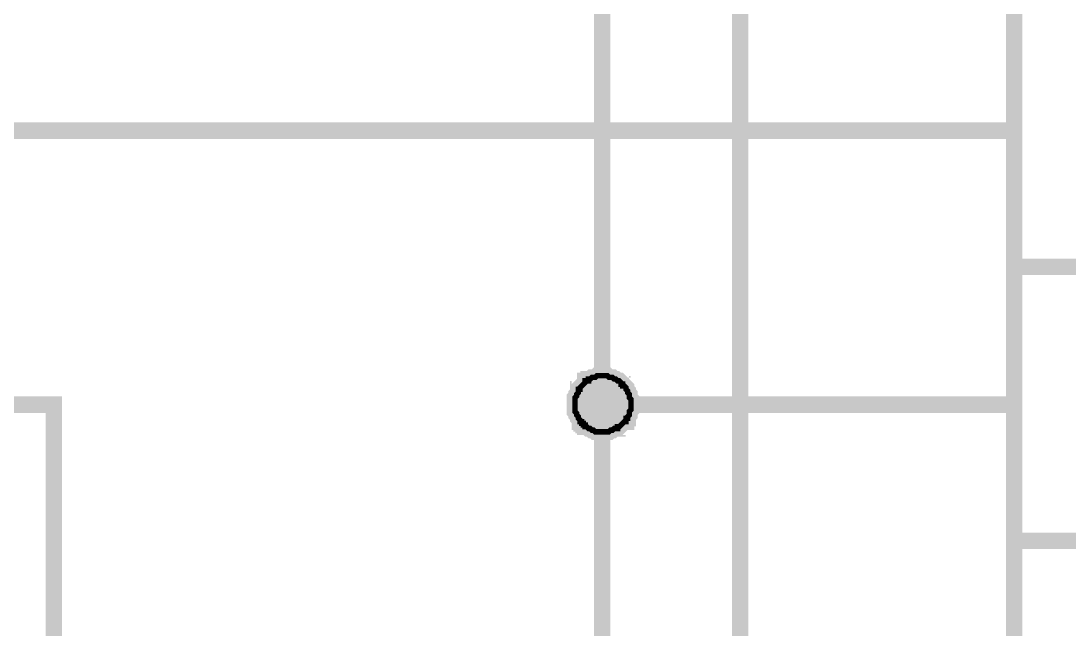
# Model space of a CAD drawing. Header units: millimetres. Extents: x 101 to 942, y 57 to 651.
# Drawn here: x 789.37 to 808.49, y 304.67 to 315.78 of the extents above; entities that cross this region are included whole.
import ezdxf

# ---------------------------------------------------------------- set-up
doc = ezdxf.new("R2010")
doc.units = ezdxf.units.MM
doc.header["$LTSCALE"] = 0.5
doc.layers.add('Sheet', color=255, linetype='Continuous')

msp = doc.modelspace()

# ---------------------------------------------------------------- linework, layer by layer
at = {"layer": 'Sheet', "color": 7, "const_width": 0.3}
msp.add_lwpolyline([(807.491, 386.283), (827.46, 386.283), (827.46, 261.27), (807.491, 261.27), (807.491, 386.283)], close=True, dxfattribs=at)
at = {"layer": 'Sheet', "color": 7}
for points, const_width in [([(804.975, 323.776), (799.975, 323.776), (799.975, 308.771)], 0.3), ([(802.491, 318.775), (802.491, 303.769), (804.975, 303.769)], 0.3), ([(760.006, 293.797), (779.975, 293.797), (779.975, 313.773), (804.975, 313.773)], 0.3), ([(807.491, 313.773), (804.975, 313.773)], 0.3), ([(807.491, 311.287), (827.46, 311.287)], 0.3), ([(799.478, 308.771), (799.478, 308.802), (799.478, 308.833), (799.478, 308.833), (799.478, 308.864), (799.478, 308.895), (799.509, 308.926), (799.509, 308.957), (799.509, 308.957), (799.54, 308.989), (799.54, 309.02), (799.54, 309.051), (799.571, 309.051), (799.571, 309.082), (799.602, 309.113), (799.602, 309.113), (799.633, 309.144), (799.633, 309.144), (799.665, 309.175), (799.665, 309.206), (799.696, 309.206), (799.727, 309.206), (799.727, 309.237), (799.758, 309.237), (799.789, 309.268), (799.789, 309.268), (799.82, 309.268), (799.851, 309.268), (799.882, 309.299), (799.913, 309.299), (799.913, 309.299), (799.944, 309.299), (799.975, 309.299)], 0.3), ([(799.478, 308.771), (799.478, 308.802), (799.478, 308.833), (799.478, 308.833), (799.478, 308.864), (799.478, 308.895), (799.509, 308.926), (799.509, 308.957), (799.509, 308.957), (799.54, 308.989), (799.54, 309.02), (799.54, 309.051), (799.571, 309.051), (799.571, 309.082), (799.602, 309.113), (799.602, 309.113), (799.633, 309.144), (799.633, 309.144), (799.665, 309.175), (799.665, 309.206), (799.696, 309.206), (799.727, 309.206), (799.727, 309.237), (799.758, 309.237), (799.789, 309.268), (799.789, 309.268), (799.82, 309.268), (799.851, 309.268), (799.882, 309.299), (799.913, 309.299), (799.913, 309.299), (799.944, 309.299), (799.975, 309.299)], 0.3), ([(799.478, 308.771), (799.478, 308.802), (799.478, 308.833), (799.478, 308.833), (799.478, 308.864), (799.478, 308.895), (799.509, 308.926), (799.509, 308.957), (799.509, 308.957), (799.54, 308.989), (799.54, 309.02), (799.54, 309.051), (799.571, 309.051), (799.571, 309.082), (799.602, 309.113), (799.602, 309.113), (799.633, 309.144), (799.633, 309.144), (799.665, 309.175), (799.665, 309.206), (799.696, 309.206), (799.727, 309.206), (799.727, 309.237), (799.758, 309.237), (799.789, 309.268), (799.789, 309.268), (799.82, 309.268), (799.851, 309.268), (799.882, 309.299), (799.913, 309.299), (799.913, 309.299), (799.944, 309.299), (799.975, 309.299)], 0.3), ([(799.478, 308.771), (799.478, 308.802), (799.478, 308.833), (799.478, 308.833), (799.478, 308.864), (799.478, 308.895), (799.509, 308.926), (799.509, 308.957), (799.509, 308.957), (799.54, 308.989), (799.54, 309.02), (799.54, 309.051), (799.571, 309.051), (799.571, 309.082), (799.602, 309.113), (799.602, 309.113), (799.633, 309.144), (799.633, 309.144), (799.665, 309.175), (799.665, 309.206), (799.696, 309.206), (799.727, 309.206), (799.727, 309.237), (799.758, 309.237), (799.789, 309.268), (799.789, 309.268), (799.82, 309.268), (799.851, 309.268), (799.882, 309.299), (799.913, 309.299), (799.913, 309.299), (799.944, 309.299), (799.975, 309.299)], 0.3), ([(799.478, 308.771), (799.478, 308.802), (799.478, 308.833), (799.478, 308.833), (799.478, 308.864), (799.478, 308.895), (799.509, 308.926), (799.509, 308.957), (799.509, 308.957), (799.54, 308.989), (799.54, 309.02), (799.54, 309.051), (799.571, 309.051), (799.571, 309.082), (799.602, 309.113), (799.602, 309.113), (799.633, 309.144), (799.633, 309.144), (799.665, 309.175), (799.665, 309.206), (799.696, 309.206), (799.727, 309.206), (799.727, 309.237), (799.758, 309.237), (799.789, 309.268), (799.789, 309.268), (799.82, 309.268), (799.851, 309.268), (799.882, 309.299), (799.913, 309.299), (799.913, 309.299), (799.944, 309.299), (799.975, 309.299)], 0.0991), ([(799.478, 308.771), (799.478, 308.802), (799.478, 308.833), (799.478, 308.833), (799.478, 308.864), (799.478, 308.895), (799.509, 308.926), (799.509, 308.957), (799.509, 308.957), (799.54, 308.989), (799.54, 309.02), (799.54, 309.051), (799.571, 309.051), (799.571, 309.082), (799.602, 309.113), (799.602, 309.113), (799.633, 309.144), (799.633, 309.144), (799.665, 309.175), (799.665, 309.206), (799.696, 309.206), (799.727, 309.206), (799.727, 309.237), (799.758, 309.237), (799.789, 309.268), (799.789, 309.268), (799.82, 309.268), (799.851, 309.268), (799.882, 309.299), (799.913, 309.299), (799.913, 309.299), (799.944, 309.299), (799.975, 309.299)], 0.0991), ([(799.478, 308.771), (799.478, 308.802), (799.478, 308.833), (799.478, 308.833), (799.478, 308.864), (799.478, 308.895), (799.509, 308.926), (799.509, 308.957), (799.509, 308.957), (799.54, 308.989), (799.54, 309.02), (799.54, 309.051), (799.571, 309.051), (799.571, 309.082), (799.602, 309.113), (799.602, 309.113), (799.633, 309.144), (799.633, 309.144), (799.665, 309.175), (799.665, 309.206), (799.696, 309.206), (799.727, 309.206), (799.727, 309.237), (799.758, 309.237), (799.789, 309.268), (799.789, 309.268), (799.82, 309.268), (799.851, 309.268), (799.882, 309.299), (799.913, 309.299), (799.913, 309.299), (799.944, 309.299), (799.975, 309.299)], 0.0991), ([(799.478, 308.771), (799.478, 308.802), (799.478, 308.833), (799.478, 308.833), (799.478, 308.864), (799.478, 308.895), (799.509, 308.926), (799.509, 308.957), (799.509, 308.957), (799.54, 308.989), (799.54, 309.02), (799.54, 309.051), (799.571, 309.051), (799.571, 309.082), (799.602, 309.113), (799.602, 309.113), (799.633, 309.144), (799.633, 309.144), (799.665, 309.175), (799.665, 309.206), (799.696, 309.206), (799.727, 309.206), (799.727, 309.237), (799.758, 309.237), (799.789, 309.268), (799.789, 309.268), (799.82, 309.268), (799.851, 309.268), (799.882, 309.299), (799.913, 309.299), (799.913, 309.299), (799.944, 309.299), (799.975, 309.299)], 0.0991), ([(799.975, 309.299), (799.975, 309.299)], 0.3), ([(799.975, 309.299), (800.006, 309.299), (800.037, 309.299), (800.037, 309.299), (800.068, 309.299), (800.099, 309.268), (800.13, 309.268), (800.161, 309.268), (800.161, 309.268), (800.192, 309.237), (800.224, 309.237), (800.255, 309.206), (800.255, 309.206), (800.286, 309.206), (800.317, 309.175), (800.317, 309.144), (800.348, 309.144), (800.348, 309.113), (800.379, 309.113), (800.41, 309.082), (800.41, 309.051), (800.41, 309.051), (800.441, 309.02), (800.441, 308.989), (800.472, 308.957), (800.472, 308.957), (800.472, 308.926), (800.472, 308.895), (800.503, 308.864), (800.503, 308.833), (800.503, 308.833), (800.503, 308.802), (800.503, 308.771)], 0.3), ([(799.975, 309.299), (799.975, 309.299)], 0.3), ([(799.975, 309.299), (800.006, 309.299), (800.037, 309.299), (800.037, 309.299), (800.068, 309.299), (800.099, 309.268), (800.13, 309.268), (800.161, 309.268), (800.161, 309.268), (800.192, 309.237), (800.224, 309.237), (800.255, 309.206), (800.255, 309.206), (800.286, 309.206), (800.317, 309.175), (800.317, 309.144), (800.348, 309.144), (800.348, 309.113), (800.379, 309.113), (800.41, 309.082), (800.41, 309.051), (800.41, 309.051), (800.441, 309.02), (800.441, 308.989), (800.472, 308.957), (800.472, 308.957), (800.472, 308.926), (800.472, 308.895), (800.503, 308.864), (800.503, 308.833), (800.503, 308.833), (800.503, 308.802), (800.503, 308.771)], 0.3), ([(799.975, 309.299), (799.975, 309.299)], 0.3), ([(799.975, 309.299), (800.006, 309.299), (800.037, 309.299), (800.037, 309.299), (800.068, 309.299), (800.099, 309.268), (800.13, 309.268), (800.161, 309.268), (800.161, 309.268), (800.192, 309.237), (800.224, 309.237), (800.255, 309.206), (800.255, 309.206), (800.286, 309.206), (800.317, 309.175), (800.317, 309.144), (800.348, 309.144), (800.348, 309.113), (800.379, 309.113), (800.41, 309.082), (800.41, 309.051), (800.41, 309.051), (800.441, 309.02), (800.441, 308.989), (800.472, 308.957), (800.472, 308.957), (800.472, 308.926), (800.472, 308.895), (800.503, 308.864), (800.503, 308.833), (800.503, 308.833), (800.503, 308.802), (800.503, 308.771)], 0.3), ([(799.975, 309.299), (799.975, 309.299)], 0.3), ([(799.975, 309.299), (800.006, 309.299), (800.037, 309.299), (800.037, 309.299), (800.068, 309.299), (800.099, 309.268), (800.13, 309.268), (800.161, 309.268), (800.161, 309.268), (800.192, 309.237), (800.224, 309.237), (800.255, 309.206), (800.255, 309.206), (800.286, 309.206), (800.317, 309.175), (800.317, 309.144), (800.348, 309.144), (800.348, 309.113), (800.379, 309.113), (800.41, 309.082), (800.41, 309.051), (800.41, 309.051), (800.441, 309.02), (800.441, 308.989), (800.472, 308.957), (800.472, 308.957), (800.472, 308.926), (800.472, 308.895), (800.503, 308.864), (800.503, 308.833), (800.503, 308.833), (800.503, 308.802), (800.503, 308.771)], 0.3), ([(799.975, 309.299), (799.975, 309.299)], 0.0991), ([(799.975, 309.299), (800.006, 309.299), (800.037, 309.299), (800.037, 309.299), (800.068, 309.299), (800.099, 309.268), (800.13, 309.268), (800.161, 309.268), (800.161, 309.268), (800.192, 309.237), (800.224, 309.237), (800.255, 309.206), (800.255, 309.206), (800.286, 309.206), (800.317, 309.175), (800.317, 309.144), (800.348, 309.144), (800.348, 309.113), (800.379, 309.113), (800.41, 309.082), (800.41, 309.051), (800.41, 309.051), (800.441, 309.02), (800.441, 308.989), (800.472, 308.957), (800.472, 308.957), (800.472, 308.926), (800.472, 308.895), (800.503, 308.864), (800.503, 308.833), (800.503, 308.833), (800.503, 308.802), (800.503, 308.771)], 0.0991), ([(799.975, 309.299), (799.975, 309.299)], 0.0991), ([(799.975, 309.299), (800.006, 309.299), (800.037, 309.299), (800.037, 309.299), (800.068, 309.299), (800.099, 309.268), (800.13, 309.268), (800.161, 309.268), (800.161, 309.268), (800.192, 309.237), (800.224, 309.237), (800.255, 309.206), (800.255, 309.206), (800.286, 309.206), (800.317, 309.175), (800.317, 309.144), (800.348, 309.144), (800.348, 309.113), (800.379, 309.113), (800.41, 309.082), (800.41, 309.051), (800.41, 309.051), (800.441, 309.02), (800.441, 308.989), (800.472, 308.957), (800.472, 308.957), (800.472, 308.926), (800.472, 308.895), (800.503, 308.864), (800.503, 308.833), (800.503, 308.833), (800.503, 308.802), (800.503, 308.771)], 0.0991), ([(799.975, 309.299), (799.975, 309.299)], 0.0991), ([(799.975, 309.299), (800.006, 309.299), (800.037, 309.299), (800.037, 309.299), (800.068, 309.299), (800.099, 309.268), (800.13, 309.268), (800.161, 309.268), (800.161, 309.268), (800.192, 309.237), (800.224, 309.237), (800.255, 309.206), (800.255, 309.206), (800.286, 309.206), (800.317, 309.175), (800.317, 309.144), (800.348, 309.144), (800.348, 309.113), (800.379, 309.113), (800.41, 309.082), (800.41, 309.051), (800.41, 309.051), (800.441, 309.02), (800.441, 308.989), (800.472, 308.957), (800.472, 308.957), (800.472, 308.926), (800.472, 308.895), (800.503, 308.864), (800.503, 308.833), (800.503, 308.833), (800.503, 308.802), (800.503, 308.771)], 0.0991), ([(799.975, 309.299), (799.975, 309.299)], 0.0991), ([(799.975, 309.299), (800.006, 309.299), (800.037, 309.299), (800.037, 309.299), (800.068, 309.299), (800.099, 309.268), (800.13, 309.268), (800.161, 309.268), (800.161, 309.268), (800.192, 309.237), (800.224, 309.237), (800.255, 309.206), (800.255, 309.206), (800.286, 309.206), (800.317, 309.175), (800.317, 309.144), (800.348, 309.144), (800.348, 309.113), (800.379, 309.113), (800.41, 309.082), (800.41, 309.051), (800.41, 309.051), (800.441, 309.02), (800.441, 308.989), (800.472, 308.957), (800.472, 308.957), (800.472, 308.926), (800.472, 308.895), (800.503, 308.864), (800.503, 308.833), (800.503, 308.833), (800.503, 308.802), (800.503, 308.771)], 0.0991), ([(760.006, 308.771), (789.975, 308.771), (789.975, 268.788), (804.975, 268.788)], 0.3), ([(799.975, 308.274), (799.944, 308.274), (799.913, 308.274), (799.913, 308.274), (799.882, 308.274), (799.851, 308.274), (799.82, 308.305), (799.789, 308.305), (799.789, 308.305), (799.758, 308.336), (799.727, 308.336), (799.727, 308.336), (799.696, 308.367), (799.665, 308.367), (799.665, 308.398), (799.633, 308.398), (799.633, 308.429), (799.602, 308.429), (799.602, 308.46), (799.571, 308.46), (799.571, 308.491), (799.54, 308.523), (799.54, 308.523), (799.54, 308.554), (799.509, 308.585), (799.509, 308.585), (799.509, 308.616), (799.478, 308.647), (799.478, 308.678), (799.478, 308.709), (799.478, 308.709), (799.478, 308.74), (799.478, 308.771)], 0.3), ([(799.478, 308.771), (799.478, 308.771)], 0.3), ([(799.975, 308.274), (799.944, 308.274), (799.913, 308.274), (799.913, 308.274), (799.882, 308.274), (799.851, 308.274), (799.82, 308.305), (799.789, 308.305), (799.789, 308.305), (799.758, 308.336), (799.727, 308.336), (799.727, 308.336), (799.696, 308.367), (799.665, 308.367), (799.665, 308.398), (799.633, 308.398), (799.633, 308.429), (799.602, 308.429), (799.602, 308.46), (799.571, 308.46), (799.571, 308.491), (799.54, 308.523), (799.54, 308.523), (799.54, 308.554), (799.509, 308.585), (799.509, 308.585), (799.509, 308.616), (799.478, 308.647), (799.478, 308.678), (799.478, 308.709), (799.478, 308.709), (799.478, 308.74), (799.478, 308.771)], 0.3), ([(799.478, 308.771), (799.478, 308.771)], 0.3), ([(799.975, 308.274), (799.944, 308.274), (799.913, 308.274), (799.913, 308.274), (799.882, 308.274), (799.851, 308.274), (799.82, 308.305), (799.789, 308.305), (799.789, 308.305), (799.758, 308.336), (799.727, 308.336), (799.727, 308.336), (799.696, 308.367), (799.665, 308.367), (799.665, 308.398), (799.633, 308.398), (799.633, 308.429), (799.602, 308.429), (799.602, 308.46), (799.571, 308.46), (799.571, 308.491), (799.54, 308.523), (799.54, 308.523), (799.54, 308.554), (799.509, 308.585), (799.509, 308.585), (799.509, 308.616), (799.478, 308.647), (799.478, 308.678), (799.478, 308.709), (799.478, 308.709), (799.478, 308.74), (799.478, 308.771)], 0.3), ([(799.478, 308.771), (799.478, 308.771)], 0.3), ([(799.975, 308.274), (799.944, 308.274), (799.913, 308.274), (799.913, 308.274), (799.882, 308.274), (799.851, 308.274), (799.82, 308.305), (799.789, 308.305), (799.789, 308.305), (799.758, 308.336), (799.727, 308.336), (799.727, 308.336), (799.696, 308.367), (799.665, 308.367), (799.665, 308.398), (799.633, 308.398), (799.633, 308.429), (799.602, 308.429), (799.602, 308.46), (799.571, 308.46), (799.571, 308.491), (799.54, 308.523), (799.54, 308.523), (799.54, 308.554), (799.509, 308.585), (799.509, 308.585), (799.509, 308.616), (799.478, 308.647), (799.478, 308.678), (799.478, 308.709), (799.478, 308.709), (799.478, 308.74), (799.478, 308.771)], 0.3), ([(799.478, 308.771), (799.478, 308.771)], 0.3), ([(799.975, 308.274), (799.944, 308.274), (799.913, 308.274), (799.913, 308.274), (799.882, 308.274), (799.851, 308.274), (799.82, 308.305), (799.789, 308.305), (799.789, 308.305), (799.758, 308.336), (799.727, 308.336), (799.727, 308.336), (799.696, 308.367), (799.665, 308.367), (799.665, 308.398), (799.633, 308.398), (799.633, 308.429), (799.602, 308.429), (799.602, 308.46), (799.571, 308.46), (799.571, 308.491), (799.54, 308.523), (799.54, 308.523), (799.54, 308.554), (799.509, 308.585), (799.509, 308.585), (799.509, 308.616), (799.478, 308.647), (799.478, 308.678), (799.478, 308.709), (799.478, 308.709), (799.478, 308.74), (799.478, 308.771)], 0.0991), ([(799.478, 308.771), (799.478, 308.771)], 0.0991), ([(799.975, 308.274), (799.944, 308.274), (799.913, 308.274), (799.913, 308.274), (799.882, 308.274), (799.851, 308.274), (799.82, 308.305), (799.789, 308.305), (799.789, 308.305), (799.758, 308.336), (799.727, 308.336), (799.727, 308.336), (799.696, 308.367), (799.665, 308.367), (799.665, 308.398), (799.633, 308.398), (799.633, 308.429), (799.602, 308.429), (799.602, 308.46), (799.571, 308.46), (799.571, 308.491), (799.54, 308.523), (799.54, 308.523), (799.54, 308.554), (799.509, 308.585), (799.509, 308.585), (799.509, 308.616), (799.478, 308.647), (799.478, 308.678), (799.478, 308.709), (799.478, 308.709), (799.478, 308.74), (799.478, 308.771)], 0.0991), ([(799.478, 308.771), (799.478, 308.771)], 0.0991), ([(799.975, 308.274), (799.944, 308.274), (799.913, 308.274), (799.913, 308.274), (799.882, 308.274), (799.851, 308.274), (799.82, 308.305), (799.789, 308.305), (799.789, 308.305), (799.758, 308.336), (799.727, 308.336), (799.727, 308.336), (799.696, 308.367), (799.665, 308.367), (799.665, 308.398), (799.633, 308.398), (799.633, 308.429), (799.602, 308.429), (799.602, 308.46), (799.571, 308.46), (799.571, 308.491), (799.54, 308.523), (799.54, 308.523), (799.54, 308.554), (799.509, 308.585), (799.509, 308.585), (799.509, 308.616), (799.478, 308.647), (799.478, 308.678), (799.478, 308.709), (799.478, 308.709), (799.478, 308.74), (799.478, 308.771)], 0.0991), ([(799.478, 308.771), (799.478, 308.771)], 0.0991), ([(799.975, 308.274), (799.944, 308.274), (799.913, 308.274), (799.913, 308.274), (799.882, 308.274), (799.851, 308.274), (799.82, 308.305), (799.789, 308.305), (799.789, 308.305), (799.758, 308.336), (799.727, 308.336), (799.727, 308.336), (799.696, 308.367), (799.665, 308.367), (799.665, 308.398), (799.633, 308.398), (799.633, 308.429), (799.602, 308.429), (799.602, 308.46), (799.571, 308.46), (799.571, 308.491), (799.54, 308.523), (799.54, 308.523), (799.54, 308.554), (799.509, 308.585), (799.509, 308.585), (799.509, 308.616), (799.478, 308.647), (799.478, 308.678), (799.478, 308.709), (799.478, 308.709), (799.478, 308.74), (799.478, 308.771)], 0.0991), ([(799.478, 308.771), (799.478, 308.771)], 0.0991), ([(804.975, 308.771), (799.975, 308.771), (799.975, 293.797)], 0.3), ([(800.503, 308.771), (800.503, 308.74), (800.503, 308.709), (800.503, 308.709), (800.503, 308.678), (800.472, 308.647), (800.472, 308.616), (800.472, 308.585), (800.472, 308.585), (800.441, 308.554), (800.441, 308.523), (800.41, 308.523), (800.41, 308.491), (800.41, 308.46), (800.379, 308.46), (800.348, 308.429), (800.348, 308.429), (800.317, 308.398), (800.317, 308.398), (800.286, 308.367), (800.255, 308.367), (800.255, 308.336), (800.224, 308.336), (800.192, 308.336), (800.161, 308.305), (800.161, 308.305), (800.13, 308.305), (800.099, 308.274), (800.068, 308.274), (800.037, 308.274), (800.037, 308.274), (800.006, 308.274), (799.975, 308.274)], 0.3), ([(800.503, 308.771), (800.503, 308.74), (800.503, 308.709), (800.503, 308.709), (800.503, 308.678), (800.472, 308.647), (800.472, 308.616), (800.472, 308.585), (800.472, 308.585), (800.441, 308.554), (800.441, 308.523), (800.41, 308.523), (800.41, 308.491), (800.41, 308.46), (800.379, 308.46), (800.348, 308.429), (800.348, 308.429), (800.317, 308.398), (800.317, 308.398), (800.286, 308.367), (800.255, 308.367), (800.255, 308.336), (800.224, 308.336), (800.192, 308.336), (800.161, 308.305), (800.161, 308.305), (800.13, 308.305), (800.099, 308.274), (800.068, 308.274), (800.037, 308.274), (800.037, 308.274), (800.006, 308.274), (799.975, 308.274)], 0.3), ([(800.503, 308.771), (800.503, 308.74), (800.503, 308.709), (800.503, 308.709), (800.503, 308.678), (800.472, 308.647), (800.472, 308.616), (800.472, 308.585), (800.472, 308.585), (800.441, 308.554), (800.441, 308.523), (800.41, 308.523), (800.41, 308.491), (800.41, 308.46), (800.379, 308.46), (800.348, 308.429), (800.348, 308.429), (800.317, 308.398), (800.317, 308.398), (800.286, 308.367), (800.255, 308.367), (800.255, 308.336), (800.224, 308.336), (800.192, 308.336), (800.161, 308.305), (800.161, 308.305), (800.13, 308.305), (800.099, 308.274), (800.068, 308.274), (800.037, 308.274), (800.037, 308.274), (800.006, 308.274), (799.975, 308.274)], 0.3), ([(800.503, 308.771), (800.503, 308.74), (800.503, 308.709), (800.503, 308.709), (800.503, 308.678), (800.472, 308.647), (800.472, 308.616), (800.472, 308.585), (800.472, 308.585), (800.441, 308.554), (800.441, 308.523), (800.41, 308.523), (800.41, 308.491), (800.41, 308.46), (800.379, 308.46), (800.348, 308.429), (800.348, 308.429), (800.317, 308.398), (800.317, 308.398), (800.286, 308.367), (800.255, 308.367), (800.255, 308.336), (800.224, 308.336), (800.192, 308.336), (800.161, 308.305), (800.161, 308.305), (800.13, 308.305), (800.099, 308.274), (800.068, 308.274), (800.037, 308.274), (800.037, 308.274), (800.006, 308.274), (799.975, 308.274)], 0.3), ([(800.503, 308.771), (800.503, 308.74), (800.503, 308.709), (800.503, 308.709), (800.503, 308.678), (800.472, 308.647), (800.472, 308.616), (800.472, 308.585), (800.472, 308.585), (800.441, 308.554), (800.441, 308.523), (800.41, 308.523), (800.41, 308.491), (800.41, 308.46), (800.379, 308.46), (800.348, 308.429), (800.348, 308.429), (800.317, 308.398), (800.317, 308.398), (800.286, 308.367), (800.255, 308.367), (800.255, 308.336), (800.224, 308.336), (800.192, 308.336), (800.161, 308.305), (800.161, 308.305), (800.13, 308.305), (800.099, 308.274), (800.068, 308.274), (800.037, 308.274), (800.037, 308.274), (800.006, 308.274), (799.975, 308.274)], 0.0991), ([(800.503, 308.771), (800.503, 308.74), (800.503, 308.709), (800.503, 308.709), (800.503, 308.678), (800.472, 308.647), (800.472, 308.616), (800.472, 308.585), (800.472, 308.585), (800.441, 308.554), (800.441, 308.523), (800.41, 308.523), (800.41, 308.491), (800.41, 308.46), (800.379, 308.46), (800.348, 308.429), (800.348, 308.429), (800.317, 308.398), (800.317, 308.398), (800.286, 308.367), (800.255, 308.367), (800.255, 308.336), (800.224, 308.336), (800.192, 308.336), (800.161, 308.305), (800.161, 308.305), (800.13, 308.305), (800.099, 308.274), (800.068, 308.274), (800.037, 308.274), (800.037, 308.274), (800.006, 308.274), (799.975, 308.274)], 0.0991), ([(800.503, 308.771), (800.503, 308.74), (800.503, 308.709), (800.503, 308.709), (800.503, 308.678), (800.472, 308.647), (800.472, 308.616), (800.472, 308.585), (800.472, 308.585), (800.441, 308.554), (800.441, 308.523), (800.41, 308.523), (800.41, 308.491), (800.41, 308.46), (800.379, 308.46), (800.348, 308.429), (800.348, 308.429), (800.317, 308.398), (800.317, 308.398), (800.286, 308.367), (800.255, 308.367), (800.255, 308.336), (800.224, 308.336), (800.192, 308.336), (800.161, 308.305), (800.161, 308.305), (800.13, 308.305), (800.099, 308.274), (800.068, 308.274), (800.037, 308.274), (800.037, 308.274), (800.006, 308.274), (799.975, 308.274)], 0.0991), ([(800.503, 308.771), (800.503, 308.74), (800.503, 308.709), (800.503, 308.709), (800.503, 308.678), (800.472, 308.647), (800.472, 308.616), (800.472, 308.585), (800.472, 308.585), (800.441, 308.554), (800.441, 308.523), (800.41, 308.523), (800.41, 308.491), (800.41, 308.46), (800.379, 308.46), (800.348, 308.429), (800.348, 308.429), (800.317, 308.398), (800.317, 308.398), (800.286, 308.367), (800.255, 308.367), (800.255, 308.336), (800.224, 308.336), (800.192, 308.336), (800.161, 308.305), (800.161, 308.305), (800.13, 308.305), (800.099, 308.274), (800.068, 308.274), (800.037, 308.274), (800.037, 308.274), (800.006, 308.274), (799.975, 308.274)], 0.0991), ([(800.503, 308.771), (800.503, 308.771), (800.503, 308.771), (800.503, 308.771), (800.503, 308.771), (800.503, 308.771), (800.503, 308.771), (800.503, 308.771), (800.503, 308.771), (800.503, 308.771), (800.503, 308.771), (800.503, 308.771), (800.503, 308.771), (800.503, 308.771), (800.503, 308.771), (800.503, 308.771), (800.503, 308.771), (800.503, 308.771), (800.503, 308.771), (800.503, 308.771), (800.503, 308.771), (800.503, 308.771), (800.503, 308.771), (800.503, 308.771), (800.503, 308.771), (800.503, 308.771), (800.503, 308.771), (800.503, 308.771), (800.503, 308.771), (800.503, 308.771), (800.503, 308.771), (800.503, 308.771), (800.503, 308.771)], 0.3), ([(800.503, 308.771), (800.503, 308.771)], 0.3), ([(800.503, 308.771), (800.503, 308.771), (800.503, 308.771), (800.503, 308.771), (800.503, 308.771), (800.503, 308.771), (800.503, 308.771), (800.503, 308.771), (800.503, 308.771), (800.503, 308.771), (800.503, 308.771), (800.503, 308.771), (800.503, 308.771), (800.503, 308.771), (800.503, 308.771), (800.503, 308.771), (800.503, 308.771), (800.503, 308.771), (800.503, 308.771), (800.503, 308.771), (800.503, 308.771), (800.503, 308.771), (800.503, 308.771), (800.503, 308.771), (800.503, 308.771), (800.503, 308.771), (800.503, 308.771), (800.503, 308.771), (800.503, 308.771), (800.503, 308.771), (800.503, 308.771), (800.503, 308.771), (800.503, 308.771)], 0.3), ([(800.503, 308.771), (800.503, 308.771)], 0.3), ([(800.503, 308.771), (800.503, 308.771), (800.503, 308.771), (800.503, 308.771), (800.503, 308.771), (800.503, 308.771), (800.503, 308.771), (800.503, 308.771), (800.503, 308.771), (800.503, 308.771), (800.503, 308.771), (800.503, 308.771), (800.503, 308.771), (800.503, 308.771), (800.503, 308.771), (800.503, 308.771), (800.503, 308.771), (800.503, 308.771), (800.503, 308.771), (800.503, 308.771), (800.503, 308.771), (800.503, 308.771), (800.503, 308.771), (800.503, 308.771), (800.503, 308.771), (800.503, 308.771), (800.503, 308.771), (800.503, 308.771), (800.503, 308.771), (800.503, 308.771), (800.503, 308.771), (800.503, 308.771), (800.503, 308.771)], 0.3), ([(800.503, 308.771), (800.503, 308.771)], 0.3), ([(800.503, 308.771), (800.503, 308.771), (800.503, 308.771), (800.503, 308.771), (800.503, 308.771), (800.503, 308.771), (800.503, 308.771), (800.503, 308.771), (800.503, 308.771), (800.503, 308.771), (800.503, 308.771), (800.503, 308.771), (800.503, 308.771), (800.503, 308.771), (800.503, 308.771), (800.503, 308.771), (800.503, 308.771), (800.503, 308.771), (800.503, 308.771), (800.503, 308.771), (800.503, 308.771), (800.503, 308.771), (800.503, 308.771), (800.503, 308.771), (800.503, 308.771), (800.503, 308.771), (800.503, 308.771), (800.503, 308.771), (800.503, 308.771), (800.503, 308.771), (800.503, 308.771), (800.503, 308.771), (800.503, 308.771)], 0.3), ([(800.503, 308.771), (800.503, 308.771)], 0.3), ([(800.503, 308.771), (800.503, 308.771), (800.503, 308.771), (800.503, 308.771), (800.503, 308.771), (800.503, 308.771), (800.503, 308.771), (800.503, 308.771), (800.503, 308.771), (800.503, 308.771), (800.503, 308.771), (800.503, 308.771), (800.503, 308.771), (800.503, 308.771), (800.503, 308.771), (800.503, 308.771), (800.503, 308.771), (800.503, 308.771), (800.503, 308.771), (800.503, 308.771), (800.503, 308.771), (800.503, 308.771), (800.503, 308.771), (800.503, 308.771), (800.503, 308.771), (800.503, 308.771), (800.503, 308.771), (800.503, 308.771), (800.503, 308.771), (800.503, 308.771), (800.503, 308.771), (800.503, 308.771), (800.503, 308.771)], 0.0991), ([(800.503, 308.771), (800.503, 308.771)], 0.0991), ([(800.503, 308.771), (800.503, 308.771), (800.503, 308.771), (800.503, 308.771), (800.503, 308.771), (800.503, 308.771), (800.503, 308.771), (800.503, 308.771), (800.503, 308.771), (800.503, 308.771), (800.503, 308.771), (800.503, 308.771), (800.503, 308.771), (800.503, 308.771), (800.503, 308.771), (800.503, 308.771), (800.503, 308.771), (800.503, 308.771), (800.503, 308.771), (800.503, 308.771), (800.503, 308.771), (800.503, 308.771), (800.503, 308.771), (800.503, 308.771), (800.503, 308.771), (800.503, 308.771), (800.503, 308.771), (800.503, 308.771), (800.503, 308.771), (800.503, 308.771), (800.503, 308.771), (800.503, 308.771), (800.503, 308.771)], 0.0991), ([(800.503, 308.771), (800.503, 308.771)], 0.0991), ([(800.503, 308.771), (800.503, 308.771), (800.503, 308.771), (800.503, 308.771), (800.503, 308.771), (800.503, 308.771), (800.503, 308.771), (800.503, 308.771), (800.503, 308.771), (800.503, 308.771), (800.503, 308.771), (800.503, 308.771), (800.503, 308.771), (800.503, 308.771), (800.503, 308.771), (800.503, 308.771), (800.503, 308.771), (800.503, 308.771), (800.503, 308.771), (800.503, 308.771), (800.503, 308.771), (800.503, 308.771), (800.503, 308.771), (800.503, 308.771), (800.503, 308.771), (800.503, 308.771), (800.503, 308.771), (800.503, 308.771), (800.503, 308.771), (800.503, 308.771), (800.503, 308.771), (800.503, 308.771), (800.503, 308.771)], 0.0991), ([(800.503, 308.771), (800.503, 308.771)], 0.0991), ([(800.503, 308.771), (800.503, 308.771), (800.503, 308.771), (800.503, 308.771), (800.503, 308.771), (800.503, 308.771), (800.503, 308.771), (800.503, 308.771), (800.503, 308.771), (800.503, 308.771), (800.503, 308.771), (800.503, 308.771), (800.503, 308.771), (800.503, 308.771), (800.503, 308.771), (800.503, 308.771), (800.503, 308.771), (800.503, 308.771), (800.503, 308.771), (800.503, 308.771), (800.503, 308.771), (800.503, 308.771), (800.503, 308.771), (800.503, 308.771), (800.503, 308.771), (800.503, 308.771), (800.503, 308.771), (800.503, 308.771), (800.503, 308.771), (800.503, 308.771), (800.503, 308.771), (800.503, 308.771), (800.503, 308.771)], 0.0991), ([(800.503, 308.771), (800.503, 308.771)], 0.0991), ([(807.491, 308.771), (804.975, 308.771)], 0.3), ([(807.491, 306.286), (827.46, 306.286)], 0.3)]:
    msp.add_lwpolyline(points, dxfattribs=dict(at, const_width=const_width))
at = {"layer": 'Sheet', "color": 7, "const_width": 0.508}
msp.add_lwpolyline([(799.809, 308.797, 1), (800.317, 308.797, 1)], format="xyb", close=True, dxfattribs=at)

doc.saveas('drawing.dxf')
